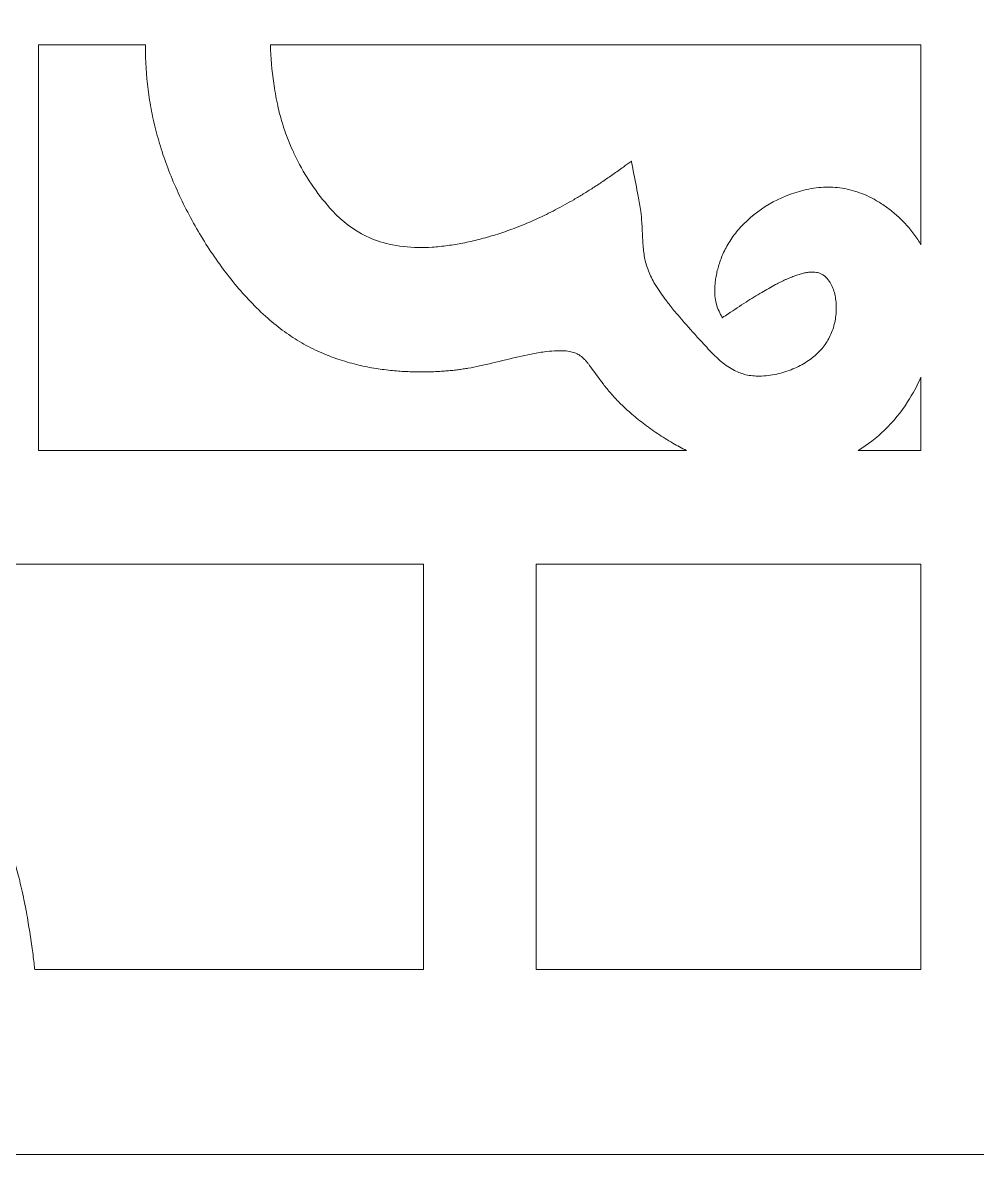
# Model space of a CAD drawing. Header units: centimetres. Extents: x -10 to 9.2, y -12 to 12.7.
# Drawn here: x 1.85 to 4.6, y -11.982 to -8.722 of the extents above; entities that cross this region are included whole.
import ezdxf

# ---------------------------------------------------------------- set-up
doc = ezdxf.new("R2010")
doc.units = ezdxf.units.CM
doc.header["$MEASUREMENT"] = 0
doc.layers.add('layer 1', color=7, linetype='Continuous')

msp = doc.modelspace()

# ---------------------------------------------------------------- linework, layer by layer
at = {"layer": 'layer 1', "color": 242, "lineweight": 9}
for points, knots in [([(9.19904, 12.67695), (9.19904, 4.45748), (9.19904, -3.76202), (9.19904, -11.9815), (9.19904, -11.9815), (6.13291, -11.9815), (3.06675, -11.9815), (0.00061, -11.9815), (0.00061, -11.9815), (0.00061, -3.76202), (0.00061, 4.45748), (0.00061, 12.67695), (0.00061, 12.67695), (3.06675, 12.67695), (6.13291, 12.67695), (9.19904, 12.67695)], [0, 0, 0, 0, 0.2, 0.2, 0.2, 0.2, 0.4, 0.4, 0.4, 0.4, 0.6, 0.6, 0.6, 0.6, 1, 1, 1, 1]), ([(1.18213, -10.72234), (1.18901, -10.72018), (1.19601, -10.71826), (1.20299, -10.71653), (1.20299, -10.71653), (1.21381, -10.71391), (1.22472, -10.71183), (1.23572, -10.71032), (1.23572, -10.71032), (1.24678, -10.7088), (1.25788, -10.70787), (1.26902, -10.70752), (1.26902, -10.70752), (1.28765, -10.70691), (1.30625, -10.7078), (1.32469, -10.71023), (1.32469, -10.71023), (1.34853, -10.71335), (1.37217, -10.71795), (1.3955, -10.72397), (1.3955, -10.72397), (1.4433, -10.73636), (1.48974, -10.75334), (1.5343, -10.77475), (1.5343, -10.77475), (1.57164, -10.79268), (1.60664, -10.81491), (1.63884, -10.84108), (1.63884, -10.84108), (1.67193, -10.86797), (1.7013, -10.89894), (1.72643, -10.93349), (1.72643, -10.93349), (1.75488, -10.97262), (1.77877, -11.01474), (1.79773, -11.05929), (1.79773, -11.05929), (1.80575, -11.07813), (1.81304, -11.09729), (1.81943, -11.11674), (1.81943, -11.11674), (1.82704, -11.13968), (1.83379, -11.16284), (1.83977, -11.18625), (1.83977, -11.18625), (1.84228, -11.19601), (1.84462, -11.20582), (1.84688, -11.21565), (1.84688, -11.21565), (1.84937, -11.22658), (1.85175, -11.23753), (1.85398, -11.24851), (1.85398, -11.24851), (1.85583, -11.25752), (1.85758, -11.26652), (1.85929, -11.27554), (1.85929, -11.27554), (1.86131, -11.28622), (1.86322, -11.29692), (1.86505, -11.30761), (1.86505, -11.30761), (1.86802, -11.32577), (1.87095, -11.34391), (1.87387, -11.36209), (1.87387, -11.36209), (1.8752, -11.37079), (1.87646, -11.37951), (1.87767, -11.38821), (1.87767, -11.38821), (1.87879, -11.39645), (1.87986, -11.40469), (1.88089, -11.41293), (1.88089, -11.41293), (1.88191, -11.42092), (1.88284, -11.42892), (1.88375, -11.43695), (1.88375, -11.43695), (1.88419, -11.44113), (1.88464, -11.4453), (1.88507, -11.44947), (1.88507, -11.44947), (2.25821, -11.44947), (2.63128, -11.44947), (3.00439, -11.44947), (3.00439, -11.44947), (3.00439, -11.0601), (3.00439, -10.67074), (3.00439, -10.28137), (3.00439, -10.28137), (2.53278, -10.28137), (2.06114, -10.28137), (1.58956, -10.28137), (1.58956, -10.28137), (1.58372, -10.28137), (1.57792, -10.28137), (1.57214, -10.28137), (1.57214, -10.28137), (1.57187, -10.28137), (1.5716, -10.28137), (1.57132, -10.28137), (1.57132, -10.28137), (1.57132, -10.28108), (1.57132, -10.2808), (1.57132, -10.28053), (1.57132, -10.28053), (1.57132, -10.2747), (1.57132, -10.26885), (1.57132, -10.26301), (1.57132, -10.26301), (1.57132, -10.24422), (1.57132, -10.22542), (1.57132, -10.20663), (1.57132, -10.20663), (1.57132, -10.12865), (1.57132, -10.05069), (1.57132, -9.97271), (1.57132, -9.97271), (1.57132, -9.57724), (1.57132, -9.18174), (1.57132, -8.78628), (1.57132, -8.78628), (1.20187, -8.78628), (0.83246, -8.78628), (0.46304, -8.78628), (0.46304, -8.78628), (0.46304, -9.19583), (0.46304, -9.6054), (0.46304, -10.01495), (0.46304, -10.01495), (0.46613, -10.01529), (0.46921, -10.01563), (0.47233, -10.01599), (0.47233, -10.01599), (0.48028, -10.01689), (0.48823, -10.01784), (0.49619, -10.01884), (0.49619, -10.01884), (0.50435, -10.01989), (0.51256, -10.02097), (0.52073, -10.02212), (0.52073, -10.02212), (0.52933, -10.02332), (0.53788, -10.02456), (0.54647, -10.02588), (0.54647, -10.02588), (0.56453, -10.02883), (0.58256, -10.0318), (0.60059, -10.03475), (0.60059, -10.03475), (0.61129, -10.03663), (0.62194, -10.03858), (0.63262, -10.0406), (0.63262, -10.0406), (0.6416, -10.04231), (0.65058, -10.04408), (0.65949, -10.04593), (0.65949, -10.04593), (0.67041, -10.04819), (0.68125, -10.05059), (0.69212, -10.05309), (0.69212, -10.05309), (0.70189, -10.05537), (0.71162, -10.05774), (0.72134, -10.06026), (0.72134, -10.06026), (0.74458, -10.06626), (0.76763, -10.07309), (0.79038, -10.08073), (0.79038, -10.08073), (0.80971, -10.08722), (0.82871, -10.09448), (0.84743, -10.10256), (0.84743, -10.10256), (0.8917, -10.12168), (0.93353, -10.14572), (0.97241, -10.17437), (0.97241, -10.17437), (1.00671, -10.19965), (1.03746, -10.22922), (1.06423, -10.26254), (1.06423, -10.26254), (1.09018, -10.29496), (1.11224, -10.33021), (1.13006, -10.3678), (1.13006, -10.3678), (1.15135, -10.41266), (1.1682, -10.45939), (1.1805, -10.50755), (1.1805, -10.50755), (1.18647, -10.531), (1.19106, -10.55479), (1.19415, -10.57881), (1.19415, -10.57881), (1.19656, -10.5974), (1.19747, -10.61612), (1.19685, -10.63486), (1.19685, -10.63486), (1.1965, -10.64608), (1.19559, -10.65726), (1.19407, -10.66838), (1.19407, -10.66838), (1.19257, -10.67946), (1.19051, -10.69045), (1.18792, -10.70132), (1.18792, -10.70132), (1.1862, -10.70838), (1.18429, -10.71539), (1.18213, -10.72234)], [0, 0, 0, 0, 0.0188679, 0.0188679, 0.0188679, 0.0188679, 0.0377358, 0.0377358, 0.0377358, 0.0377358, 0.0566038, 0.0566038, 0.0566038, 0.0566038, 0.0754717, 0.0754717, 0.0754717, 0.0754717, 0.0943396, 0.0943396, 0.0943396, 0.0943396, 0.1132075, 0.1132075, 0.1132075, 0.1132075, 0.1320755, 0.1320755, 0.1320755, 0.1320755, 0.1509434, 0.1509434, 0.1509434, 0.1509434, 0.1698113, 0.1698113, 0.1698113, 0.1698113, 0.1886792, 0.1886792, 0.1886792, 0.1886792, 0.2075472, 0.2075472, 0.2075472, 0.2075472, 0.2264151, 0.2264151, 0.2264151, 0.2264151, 0.245283, 0.245283, 0.245283, 0.245283, 0.2641509, 0.2641509, 0.2641509, 0.2641509, 0.2830189, 0.2830189, 0.2830189, 0.2830189, 0.3018868, 0.3018868, 0.3018868, 0.3018868, 0.3207547, 0.3207547, 0.3207547, 0.3207547, 0.3396226, 0.3396226, 0.3396226, 0.3396226, 0.3584906, 0.3584906, 0.3584906, 0.3584906, 0.3773585, 0.3773585, 0.3773585, 0.3773585, 0.3962264, 0.3962264, 0.3962264, 0.3962264, 0.4150943, 0.4150943, 0.4150943, 0.4150943, 0.4339623, 0.4339623, 0.4339623, 0.4339623, 0.4528302, 0.4528302, 0.4528302, 0.4528302, 0.4716981, 0.4716981, 0.4716981, 0.4716981, 0.490566, 0.490566, 0.490566, 0.490566, 0.509434, 0.509434, 0.509434, 0.509434, 0.5283019, 0.5283019, 0.5283019, 0.5283019, 0.5471698, 0.5471698, 0.5471698, 0.5471698, 0.5660377, 0.5660377, 0.5660377, 0.5660377, 0.5849057, 0.5849057, 0.5849057, 0.5849057, 0.6037736, 0.6037736, 0.6037736, 0.6037736, 0.6226415, 0.6226415, 0.6226415, 0.6226415, 0.6415094, 0.6415094, 0.6415094, 0.6415094, 0.6603774, 0.6603774, 0.6603774, 0.6603774, 0.6792453, 0.6792453, 0.6792453, 0.6792453, 0.6981132, 0.6981132, 0.6981132, 0.6981132, 0.7169811, 0.7169811, 0.7169811, 0.7169811, 0.7358491, 0.7358491, 0.7358491, 0.7358491, 0.754717, 0.754717, 0.754717, 0.754717, 0.7735849, 0.7735849, 0.7735849, 0.7735849, 0.7924528, 0.7924528, 0.7924528, 0.7924528, 0.8113208, 0.8113208, 0.8113208, 0.8113208, 0.8301887, 0.8301887, 0.8301887, 0.8301887, 0.8490566, 0.8490566, 0.8490566, 0.8490566, 0.8679245, 0.8679245, 0.8679245, 0.8679245, 0.8867925, 0.8867925, 0.8867925, 0.8867925, 0.9056604, 0.9056604, 0.9056604, 0.9056604, 0.9245283, 0.9245283, 0.9245283, 0.9245283, 0.9433962, 0.9433962, 0.9433962, 0.9433962, 0.9622642, 0.9622642, 0.9622642, 0.9622642, 1, 1, 1, 1]), ([(3.76189, -9.95438), (3.74856, -9.94762), (3.73541, -9.9405), (3.72246, -9.93299), (3.72246, -9.93299), (3.70761, -9.92434), (3.69303, -9.91524), (3.67874, -9.90569), (3.67874, -9.90569), (3.66453, -9.89616), (3.65063, -9.88617), (3.63706, -9.87576), (3.63706, -9.87576), (3.6307, -9.8709), (3.62448, -9.86597), (3.61829, -9.86091), (3.61829, -9.86091), (3.61237, -9.85607), (3.60651, -9.85114), (3.60074, -9.8461), (3.60074, -9.8461), (3.59519, -9.84122), (3.58966, -9.83628), (3.58426, -9.83123), (3.58426, -9.83123), (3.57927, -9.82656), (3.57432, -9.82181), (3.56948, -9.81698), (3.56948, -9.81698), (3.56505, -9.8125), (3.56068, -9.80795), (3.55636, -9.80334), (3.55636, -9.80334), (3.55203, -9.79872), (3.54785, -9.79401), (3.54371, -9.78925), (3.54371, -9.78925), (3.5402, -9.78521), (3.53673, -9.7811), (3.53333, -9.77693), (3.53333, -9.77693), (3.52975, -9.77252), (3.5262, -9.76806), (3.52273, -9.76355), (3.52273, -9.76355), (3.52012, -9.76019), (3.51755, -9.75681), (3.51501, -9.7534), (3.51501, -9.7534), (3.51178, -9.74905), (3.50858, -9.74466), (3.50542, -9.74026), (3.50542, -9.74026), (3.50056, -9.73345), (3.49565, -9.72664), (3.49077, -9.71984), (3.49077, -9.71984), (3.48825, -9.71633), (3.48564, -9.71285), (3.48302, -9.7094), (3.48302, -9.7094), (3.48136, -9.70718), (3.47964, -9.70499), (3.4779, -9.70283), (3.4779, -9.70283), (3.47572, -9.70018), (3.47348, -9.69758), (3.47119, -9.69505), (3.47119, -9.69505), (3.46947, -9.69311), (3.46766, -9.69126), (3.4658, -9.68947), (3.4658, -9.68947), (3.46183, -9.68561), (3.45749, -9.68217), (3.45286, -9.67919), (3.45286, -9.67919), (3.44894, -9.67665), (3.44472, -9.67457), (3.44038, -9.67299), (3.44038, -9.67299), (3.43559, -9.67121), (3.43071, -9.66992), (3.42565, -9.66909), (3.42565, -9.66909), (3.41808, -9.66785), (3.41045, -9.66713), (3.40275, -9.66691), (3.40275, -9.66691), (3.39572, -9.66674), (3.3887, -9.66688), (3.38167, -9.66732), (3.38167, -9.66732), (3.37213, -9.66794), (3.36258, -9.66889), (3.35307, -9.67016), (3.35307, -9.67016), (3.34006, -9.67187), (3.32718, -9.67408), (3.31435, -9.67671), (3.31435, -9.67671), (3.28994, -9.68175), (3.26565, -9.68722), (3.24144, -9.69317), (3.24144, -9.69317), (3.21646, -9.69931), (3.19144, -9.70518), (3.16635, -9.71077), (3.16635, -9.71077), (3.15548, -9.71322), (3.14455, -9.71537), (3.13359, -9.71725), (3.13359, -9.71725), (3.12871, -9.71806), (3.1238, -9.71886), (3.11886, -9.71959), (3.11886, -9.71959), (3.11406, -9.72033), (3.1092, -9.72099), (3.1044, -9.72163), (3.1044, -9.72163), (3.09924, -9.72229), (3.09407, -9.7229), (3.08887, -9.72346), (3.08887, -9.72346), (3.08362, -9.72403), (3.07838, -9.72454), (3.07313, -9.72499), (3.07313, -9.72499), (3.06758, -9.72548), (3.06201, -9.72588), (3.05644, -9.72625), (3.05644, -9.72625), (3.05069, -9.72663), (3.04487, -9.72692), (3.0391, -9.72719), (3.0391, -9.72719), (3.03304, -9.72743), (3.02703, -9.72763), (3.02093, -9.72777), (3.02093, -9.72777), (3.01455, -9.72791), (3.00815, -9.728), (3.00173, -9.72801), (3.00173, -9.72801), (2.9947, -9.72804), (2.98767, -9.72797), (2.98064, -9.72784), (2.98064, -9.72784), (2.97394, -9.72772), (2.96718, -9.72752), (2.96046, -9.72724), (2.96046, -9.72724), (2.95285, -9.72692), (2.94524, -9.7265), (2.93767, -9.72601), (2.93767, -9.72601), (2.93031, -9.7255), (2.92301, -9.72489), (2.91565, -9.72421), (2.91565, -9.72421), (2.90756, -9.72345), (2.89948, -9.72254), (2.89138, -9.72151), (2.89138, -9.72151), (2.88359, -9.72052), (2.87576, -9.71942), (2.86797, -9.71816), (2.86797, -9.71816), (2.85945, -9.71682), (2.85102, -9.71531), (2.84258, -9.71366), (2.84258, -9.71366), (2.83439, -9.71205), (2.82619, -9.71029), (2.81803, -9.70837), (2.81803, -9.70837), (2.79995, -9.7041), (2.78207, -9.69909), (2.7644, -9.69332), (2.7644, -9.69332), (2.74748, -9.68777), (2.73075, -9.68148), (2.71439, -9.67446), (2.71439, -9.67446), (2.69596, -9.66653), (2.67796, -9.65769), (2.66044, -9.64792), (2.66044, -9.64792), (2.64318, -9.6383), (2.62643, -9.62777), (2.61031, -9.6164), (2.61031, -9.6164), (2.59372, -9.60471), (2.57773, -9.59222), (2.5624, -9.57892), (2.5624, -9.57892), (2.54485, -9.56376), (2.52798, -9.54782), (2.51181, -9.53119), (2.51181, -9.53119), (2.49644, -9.51535), (2.48163, -9.49896), (2.46748, -9.48203), (2.46748, -9.48203), (2.45192, -9.46349), (2.43702, -9.44446), (2.42276, -9.42495), (2.42276, -9.42495), (2.39508, -9.38714), (2.36967, -9.34777), (2.3466, -9.30697), (2.3466, -9.30697), (2.32336, -9.26591), (2.30248, -9.22356), (2.2841, -9.18006), (2.2841, -9.18006), (2.27527, -9.15919), (2.26708, -9.13803), (2.25954, -9.11664), (2.25954, -9.11664), (2.25237, -9.09629), (2.24586, -9.07572), (2.23998, -9.05493), (2.23998, -9.05493), (2.23415, -9.03426), (2.22902, -9.01339), (2.22457, -8.99238), (2.22457, -8.99238), (2.22019, -8.97168), (2.2165, -8.95082), (2.2135, -8.92988), (2.2135, -8.92988), (2.20766, -8.8891), (2.2045, -8.84803), (2.20402, -8.80684), (2.20402, -8.80684), (2.20397, -8.79998), (2.20392, -8.79312), (2.20398, -8.78628), (2.20398, -8.78628), (2.10136, -8.78628), (1.99874, -8.78628), (1.8961, -8.78628), (1.8961, -8.78628), (1.8961, -9.17563), (1.8961, -9.56501), (1.8961, -9.95438), (1.8961, -9.95438), (2.51802, -9.95438), (3.13998, -9.95438), (3.76189, -9.95438)], [0, 0, 0, 0, 0.015625, 0.015625, 0.015625, 0.015625, 0.03125, 0.03125, 0.03125, 0.03125, 0.046875, 0.046875, 0.046875, 0.046875, 0.0625, 0.0625, 0.0625, 0.0625, 0.078125, 0.078125, 0.078125, 0.078125, 0.09375, 0.09375, 0.09375, 0.09375, 0.109375, 0.109375, 0.109375, 0.109375, 0.125, 0.125, 0.125, 0.125, 0.140625, 0.140625, 0.140625, 0.140625, 0.15625, 0.15625, 0.15625, 0.15625, 0.171875, 0.171875, 0.171875, 0.171875, 0.1875, 0.1875, 0.1875, 0.1875, 0.203125, 0.203125, 0.203125, 0.203125, 0.21875, 0.21875, 0.21875, 0.21875, 0.234375, 0.234375, 0.234375, 0.234375, 0.25, 0.25, 0.25, 0.25, 0.265625, 0.265625, 0.265625, 0.265625, 0.28125, 0.28125, 0.28125, 0.28125, 0.296875, 0.296875, 0.296875, 0.296875, 0.3125, 0.3125, 0.3125, 0.3125, 0.328125, 0.328125, 0.328125, 0.328125, 0.34375, 0.34375, 0.34375, 0.34375, 0.359375, 0.359375, 0.359375, 0.359375, 0.375, 0.375, 0.375, 0.375, 0.390625, 0.390625, 0.390625, 0.390625, 0.40625, 0.40625, 0.40625, 0.40625, 0.421875, 0.421875, 0.421875, 0.421875, 0.4375, 0.4375, 0.4375, 0.4375, 0.453125, 0.453125, 0.453125, 0.453125, 0.46875, 0.46875, 0.46875, 0.46875, 0.484375, 0.484375, 0.484375, 0.484375, 0.5, 0.5, 0.5, 0.5, 0.515625, 0.515625, 0.515625, 0.515625, 0.53125, 0.53125, 0.53125, 0.53125, 0.546875, 0.546875, 0.546875, 0.546875, 0.5625, 0.5625, 0.5625, 0.5625, 0.578125, 0.578125, 0.578125, 0.578125, 0.59375, 0.59375, 0.59375, 0.59375, 0.609375, 0.609375, 0.609375, 0.609375, 0.625, 0.625, 0.625, 0.625, 0.640625, 0.640625, 0.640625, 0.640625, 0.65625, 0.65625, 0.65625, 0.65625, 0.671875, 0.671875, 0.671875, 0.671875, 0.6875, 0.6875, 0.6875, 0.6875, 0.703125, 0.703125, 0.703125, 0.703125, 0.71875, 0.71875, 0.71875, 0.71875, 0.734375, 0.734375, 0.734375, 0.734375, 0.75, 0.75, 0.75, 0.75, 0.765625, 0.765625, 0.765625, 0.765625, 0.78125, 0.78125, 0.78125, 0.78125, 0.796875, 0.796875, 0.796875, 0.796875, 0.8125, 0.8125, 0.8125, 0.8125, 0.828125, 0.828125, 0.828125, 0.828125, 0.84375, 0.84375, 0.84375, 0.84375, 0.859375, 0.859375, 0.859375, 0.859375, 0.875, 0.875, 0.875, 0.875, 0.890625, 0.890625, 0.890625, 0.890625, 0.90625, 0.90625, 0.90625, 0.90625, 0.921875, 0.921875, 0.921875, 0.921875, 0.9375, 0.9375, 0.9375, 0.9375, 0.953125, 0.953125, 0.953125, 0.953125, 0.96875, 0.96875, 0.96875, 0.96875, 1, 1, 1, 1]), ([(3.79325, -9.62772), (3.80528, -9.64079), (3.81734, -9.65389), (3.82937, -9.66696), (3.82937, -9.66696), (3.83558, -9.6734), (3.84194, -9.67969), (3.84844, -9.68583), (3.84844, -9.68583), (3.8532, -9.69034), (3.85809, -9.69468), (3.86309, -9.69886), (3.86309, -9.69886), (3.87469, -9.70855), (3.88732, -9.71698), (3.90068, -9.72401), (3.90068, -9.72401), (3.91106, -9.72945), (3.92202, -9.73348), (3.93344, -9.73605), (3.93344, -9.73605), (3.94616, -9.73892), (3.95919, -9.74025), (3.97223, -9.73997), (3.97223, -9.73997), (3.98898, -9.73961), (4.00563, -9.73762), (4.022, -9.73405), (4.022, -9.73405), (4.03801, -9.73051), (4.05363, -9.72562), (4.06878, -9.71942), (4.06878, -9.71942), (4.08281, -9.71367), (4.09619, -9.70665), (4.10893, -9.69842), (4.10893, -9.69842), (4.12104, -9.6906), (4.13224, -9.68151), (4.14242, -9.67129), (4.14242, -9.67129), (4.15176, -9.66194), (4.15996, -9.65161), (4.16694, -9.64039), (4.16694, -9.64039), (4.17377, -9.62938), (4.17936, -9.61767), (4.1835, -9.60538), (4.1835, -9.60538), (4.18788, -9.59259), (4.19081, -9.57938), (4.19225, -9.56591), (4.19225, -9.56591), (4.19382, -9.55133), (4.19382, -9.53669), (4.19219, -9.52211), (4.19219, -9.52211), (4.19088, -9.50991), (4.188, -9.49801), (4.18364, -9.48657), (4.18364, -9.48657), (4.17929, -9.47508), (4.17274, -9.46471), (4.16433, -9.45585), (4.16433, -9.45585), (4.15851, -9.44975), (4.15136, -9.44534), (4.14334, -9.44288), (4.14334, -9.44288), (4.14101, -9.44214), (4.13862, -9.44161), (4.13623, -9.44123), (4.13623, -9.44123), (4.13344, -9.44077), (4.13057, -9.44049), (4.12776, -9.44039), (4.12776, -9.44039), (4.12476, -9.44029), (4.12176, -9.44035), (4.11877, -9.44058), (4.11877, -9.44058), (4.11512, -9.44084), (4.11141, -9.44128), (4.10775, -9.4419), (4.10775, -9.4419), (4.104, -9.44255), (4.10027, -9.44333), (4.09659, -9.44426), (4.09659, -9.44426), (4.09202, -9.44541), (4.08747, -9.44671), (4.08299, -9.44815), (4.08299, -9.44815), (4.08072, -9.4489), (4.07848, -9.44966), (4.07622, -9.45047), (4.07622, -9.45047), (4.07373, -9.45133), (4.07124, -9.45226), (4.06876, -9.45321), (4.06876, -9.45321), (4.06628, -9.45417), (4.06384, -9.45514), (4.06136, -9.45618), (4.06136, -9.45618), (4.05866, -9.45728), (4.056, -9.45842), (4.05331, -9.45959), (4.05331, -9.45959), (4.05065, -9.46078), (4.04796, -9.46197), (4.0453, -9.4632), (4.0453, -9.4632), (4.04239, -9.46455), (4.03951, -9.46594), (4.0366, -9.46732), (4.0366, -9.46732), (4.0337, -9.46874), (4.03085, -9.47016), (4.02799, -9.47162), (4.02799, -9.47162), (4.02493, -9.47317), (4.02189, -9.47473), (4.01886, -9.47634), (4.01886, -9.47634), (4.00548, -9.48383), (3.9921, -9.49135), (3.97876, -9.49883), (3.97876, -9.49883), (3.96366, -9.50816), (3.94859, -9.51749), (3.93349, -9.52681), (3.93349, -9.52681), (3.91642, -9.53807), (3.89938, -9.54935), (3.88234, -9.56061), (3.88234, -9.56061), (3.87684, -9.56424), (3.87133, -9.56789), (3.86579, -9.57153), (3.86579, -9.57153), (3.86554, -9.5717), (3.86528, -9.57187), (3.86502, -9.57204), (3.86502, -9.57204), (3.86489, -9.57177), (3.86478, -9.57149), (3.86465, -9.57121), (3.86465, -9.57121), (3.86175, -9.56523), (3.85885, -9.55927), (3.85598, -9.55331), (3.85598, -9.55331), (3.85274, -9.54662), (3.8502, -9.53967), (3.84828, -9.53249), (3.84828, -9.53249), (3.8462, -9.52471), (3.84482, -9.51674), (3.84409, -9.50868), (3.84409, -9.50868), (3.8437, -9.50447), (3.84348, -9.50026), (3.84343, -9.49601), (3.84343, -9.49601), (3.84339, -9.49142), (3.84348, -9.48682), (3.84372, -9.48223), (3.84372, -9.48223), (3.84402, -9.47754), (3.84445, -9.47286), (3.845, -9.4682), (3.845, -9.4682), (3.84565, -9.46304), (3.84642, -9.4579), (3.84737, -9.45278), (3.84737, -9.45278), (3.84837, -9.44723), (3.84955, -9.44171), (3.8509, -9.43621), (3.8509, -9.43621), (3.85224, -9.43073), (3.85372, -9.42531), (3.85539, -9.4199), (3.85539, -9.4199), (3.85727, -9.41383), (3.85933, -9.40781), (3.8616, -9.40186), (3.8616, -9.40186), (3.86385, -9.39595), (3.86631, -9.39012), (3.86899, -9.38438), (3.86899, -9.38438), (3.87485, -9.37162), (3.88169, -9.35936), (3.88942, -9.34763), (3.88942, -9.34763), (3.8936, -9.34124), (3.89809, -9.33502), (3.90281, -9.32898), (3.90281, -9.32898), (3.90761, -9.32286), (3.91265, -9.31695), (3.91793, -9.31123), (3.91793, -9.31123), (3.94199, -9.28514), (3.96963, -9.2629), (4.00023, -9.245), (4.00023, -9.245), (4.03153, -9.22666), (4.06513, -9.21305), (4.10033, -9.20445), (4.10033, -9.20445), (4.11895, -9.19987), (4.13796, -9.19711), (4.1571, -9.19615), (4.1571, -9.19615), (4.17504, -9.19526), (4.193, -9.19621), (4.21078, -9.19899), (4.21078, -9.19899), (4.22031, -9.2005), (4.22977, -9.20251), (4.23908, -9.20505), (4.23908, -9.20505), (4.24864, -9.20765), (4.25805, -9.21078), (4.2673, -9.21435), (4.2673, -9.21435), (4.27684, -9.21811), (4.28625, -9.22233), (4.29533, -9.22707), (4.29533, -9.22707), (4.30509, -9.2321), (4.31453, -9.23761), (4.32373, -9.24357), (4.32373, -9.24357), (4.33358, -9.24993), (4.34304, -9.25678), (4.35222, -9.26409), (4.35222, -9.26409), (4.3615, -9.27148), (4.3704, -9.27934), (4.37893, -9.2876), (4.37893, -9.2876), (4.38822, -9.2966), (4.39704, -9.30611), (4.40535, -9.31609), (4.40535, -9.31609), (4.41348, -9.32585), (4.4211, -9.33605), (4.42813, -9.34667), (4.42813, -9.34667), (4.43136, -9.35151), (4.43445, -9.35647), (4.43743, -9.36152), (4.43743, -9.36152), (4.43743, -9.16976), (4.43743, -8.97801), (4.43743, -8.78628), (4.43743, -8.78628), (3.81284, -8.78628), (3.18825, -8.78628), (2.56366, -8.78628), (2.56366, -8.78628), (2.56485, -8.82307), (2.56802, -8.85975), (2.57322, -8.89619), (2.57322, -8.89619), (2.57605, -8.91616), (2.57954, -8.93603), (2.5837, -8.95577), (2.5837, -8.95577), (2.58716, -8.97229), (2.59127, -8.98866), (2.59604, -9.00486), (2.59604, -9.00486), (2.59884, -9.01441), (2.60183, -9.02389), (2.60511, -9.0333), (2.60511, -9.0333), (2.60836, -9.04273), (2.61183, -9.05208), (2.6155, -9.06133), (2.6155, -9.06133), (2.61946, -9.07123), (2.62367, -9.08105), (2.62811, -9.09073), (2.62811, -9.09073), (2.63275, -9.10089), (2.63762, -9.11092), (2.6427, -9.12082), (2.6427, -9.12082), (2.66957, -9.17301), (2.70307, -9.22111), (2.74264, -9.2643), (2.74264, -9.2643), (2.77037, -9.29455), (2.80316, -9.31911), (2.83995, -9.33707), (2.83995, -9.33707), (2.86082, -9.34727), (2.88277, -9.35492), (2.90543, -9.35991), (2.90543, -9.35991), (2.93292, -9.36593), (2.9609, -9.36919), (2.98906, -9.36963), (2.98906, -9.36963), (3.00253, -9.36983), (3.01594, -9.36953), (3.02936, -9.36867), (3.02936, -9.36867), (3.0445, -9.36772), (3.05955, -9.36621), (3.07459, -9.36417), (3.07459, -9.36417), (3.089, -9.36221), (3.10334, -9.35984), (3.11759, -9.35702), (3.11759, -9.35702), (3.13358, -9.35386), (3.14944, -9.35027), (3.16521, -9.34626), (3.16521, -9.34626), (3.1811, -9.34222), (3.19685, -9.33774), (3.21248, -9.33289), (3.21248, -9.33289), (3.22826, -9.32797), (3.24394, -9.32263), (3.25946, -9.31691), (3.25946, -9.31691), (3.26759, -9.31391), (3.27571, -9.3108), (3.28373, -9.30761), (3.28373, -9.30761), (3.29198, -9.30432), (3.30015, -9.30091), (3.30831, -9.29741), (3.30831, -9.29741), (3.31664, -9.29385), (3.32496, -9.29015), (3.33319, -9.28633), (3.33319, -9.28633), (3.34173, -9.28243), (3.35018, -9.27839), (3.35863, -9.27425), (3.35863, -9.27425), (3.36723, -9.27001), (3.37582, -9.26569), (3.38432, -9.26123), (3.38432, -9.26123), (3.39318, -9.25661), (3.40199, -9.25188), (3.4107, -9.24705), (3.4107, -9.24705), (3.41965, -9.24212), (3.42855, -9.23709), (3.43732, -9.23194), (3.43732, -9.23194), (3.44658, -9.22655), (3.45576, -9.22106), (3.46484, -9.21548), (3.46484, -9.21548), (3.47416, -9.20979), (3.48337, -9.20398), (3.49256, -9.1981), (3.49256, -9.1981), (3.5022, -9.1919), (3.51178, -9.1856), (3.52129, -9.17918), (3.52129, -9.17918), (3.531, -9.17268), (3.54061, -9.16607), (3.55016, -9.15936), (3.55016, -9.15936), (3.56028, -9.15228), (3.57032, -9.1451), (3.58029, -9.13782), (3.58029, -9.13782), (3.58765, -9.13247), (3.59496, -9.12713), (3.60228, -9.12177), (3.60228, -9.12177), (3.60264, -9.12153), (3.60298, -9.12129), (3.60334, -9.12103), (3.60334, -9.12103), (3.6034, -9.12144), (3.60349, -9.12187), (3.60357, -9.12228), (3.60357, -9.12228), (3.60534, -9.13122), (3.60708, -9.14017), (3.60885, -9.14911), (3.60885, -9.14911), (3.61358, -9.1733), (3.61836, -9.19749), (3.62309, -9.22168), (3.62309, -9.22168), (3.62579, -9.23625), (3.62816, -9.25088), (3.6302, -9.26554), (3.6302, -9.26554), (3.63167, -9.27628), (3.6328, -9.28708), (3.63356, -9.29789), (3.63356, -9.29789), (3.63379, -9.30104), (3.634, -9.30418), (3.63415, -9.30733), (3.63415, -9.30733), (3.63459, -9.31694), (3.63503, -9.32654), (3.63542, -9.33615), (3.63542, -9.33615), (3.63571, -9.34394), (3.63611, -9.35174), (3.63662, -9.35951), (3.63662, -9.35951), (3.63693, -9.36424), (3.63731, -9.36898), (3.63783, -9.3737), (3.63783, -9.3737), (3.63854, -9.38052), (3.63949, -9.38732), (3.64066, -9.39409), (3.64066, -9.39409), (3.64169, -9.39992), (3.64292, -9.40573), (3.64439, -9.4115), (3.64439, -9.4115), (3.64612, -9.41826), (3.64815, -9.42495), (3.65052, -9.43152), (3.65052, -9.43152), (3.65286, -9.43812), (3.65555, -9.44459), (3.65849, -9.45093), (3.65849, -9.45093), (3.66155, -9.45742), (3.66487, -9.46376), (3.66848, -9.46999), (3.66848, -9.46999), (3.67313, -9.47811), (3.67806, -9.48606), (3.6833, -9.49383), (3.6833, -9.49383), (3.6879, -9.50077), (3.69269, -9.50758), (3.69763, -9.51426), (3.69763, -9.51426), (3.70379, -9.52267), (3.71016, -9.53094), (3.71666, -9.53911), (3.71666, -9.53911), (3.72488, -9.54948), (3.73337, -9.55966), (3.74202, -9.56968), (3.74202, -9.56968), (3.75889, -9.5892), (3.77596, -9.60856), (3.79325, -9.62772)], [0, 0, 0, 0, 0.008547, 0.008547, 0.008547, 0.008547, 0.017094, 0.017094, 0.017094, 0.017094, 0.025641, 0.025641, 0.025641, 0.025641, 0.034188, 0.034188, 0.034188, 0.034188, 0.042735, 0.042735, 0.042735, 0.042735, 0.0512821, 0.0512821, 0.0512821, 0.0512821, 0.0598291, 0.0598291, 0.0598291, 0.0598291, 0.0683761, 0.0683761, 0.0683761, 0.0683761, 0.0769231, 0.0769231, 0.0769231, 0.0769231, 0.0854701, 0.0854701, 0.0854701, 0.0854701, 0.0940171, 0.0940171, 0.0940171, 0.0940171, 0.1025641, 0.1025641, 0.1025641, 0.1025641, 0.1111111, 0.1111111, 0.1111111, 0.1111111, 0.1196581, 0.1196581, 0.1196581, 0.1196581, 0.1282051, 0.1282051, 0.1282051, 0.1282051, 0.1367521, 0.1367521, 0.1367521, 0.1367521, 0.1452991, 0.1452991, 0.1452991, 0.1452991, 0.1538462, 0.1538462, 0.1538462, 0.1538462, 0.1623932, 0.1623932, 0.1623932, 0.1623932, 0.1709402, 0.1709402, 0.1709402, 0.1709402, 0.1794872, 0.1794872, 0.1794872, 0.1794872, 0.1880342, 0.1880342, 0.1880342, 0.1880342, 0.1965812, 0.1965812, 0.1965812, 0.1965812, 0.2051282, 0.2051282, 0.2051282, 0.2051282, 0.2136752, 0.2136752, 0.2136752, 0.2136752, 0.2222222, 0.2222222, 0.2222222, 0.2222222, 0.2307692, 0.2307692, 0.2307692, 0.2307692, 0.2393162, 0.2393162, 0.2393162, 0.2393162, 0.2478632, 0.2478632, 0.2478632, 0.2478632, 0.2564103, 0.2564103, 0.2564103, 0.2564103, 0.2649573, 0.2649573, 0.2649573, 0.2649573, 0.2735043, 0.2735043, 0.2735043, 0.2735043, 0.2820513, 0.2820513, 0.2820513, 0.2820513, 0.2905983, 0.2905983, 0.2905983, 0.2905983, 0.2991453, 0.2991453, 0.2991453, 0.2991453, 0.3076923, 0.3076923, 0.3076923, 0.3076923, 0.3162393, 0.3162393, 0.3162393, 0.3162393, 0.3247863, 0.3247863, 0.3247863, 0.3247863, 0.3333333, 0.3333333, 0.3333333, 0.3333333, 0.3418803, 0.3418803, 0.3418803, 0.3418803, 0.3504274, 0.3504274, 0.3504274, 0.3504274, 0.3589744, 0.3589744, 0.3589744, 0.3589744, 0.3675214, 0.3675214, 0.3675214, 0.3675214, 0.3760684, 0.3760684, 0.3760684, 0.3760684, 0.3846154, 0.3846154, 0.3846154, 0.3846154, 0.3931624, 0.3931624, 0.3931624, 0.3931624, 0.4017094, 0.4017094, 0.4017094, 0.4017094, 0.4102564, 0.4102564, 0.4102564, 0.4102564, 0.4188034, 0.4188034, 0.4188034, 0.4188034, 0.4273504, 0.4273504, 0.4273504, 0.4273504, 0.4358974, 0.4358974, 0.4358974, 0.4358974, 0.4444444, 0.4444444, 0.4444444, 0.4444444, 0.4529915, 0.4529915, 0.4529915, 0.4529915, 0.4615385, 0.4615385, 0.4615385, 0.4615385, 0.4700855, 0.4700855, 0.4700855, 0.4700855, 0.4786325, 0.4786325, 0.4786325, 0.4786325, 0.4871795, 0.4871795, 0.4871795, 0.4871795, 0.4957265, 0.4957265, 0.4957265, 0.4957265, 0.5042735, 0.5042735, 0.5042735, 0.5042735, 0.5128205, 0.5128205, 0.5128205, 0.5128205, 0.5213675, 0.5213675, 0.5213675, 0.5213675, 0.5299145, 0.5299145, 0.5299145, 0.5299145, 0.5384615, 0.5384615, 0.5384615, 0.5384615, 0.5470085, 0.5470085, 0.5470085, 0.5470085, 0.5555556, 0.5555556, 0.5555556, 0.5555556, 0.5641026, 0.5641026, 0.5641026, 0.5641026, 0.5726496, 0.5726496, 0.5726496, 0.5726496, 0.5811966, 0.5811966, 0.5811966, 0.5811966, 0.5897436, 0.5897436, 0.5897436, 0.5897436, 0.5982906, 0.5982906, 0.5982906, 0.5982906, 0.6068376, 0.6068376, 0.6068376, 0.6068376, 0.6153846, 0.6153846, 0.6153846, 0.6153846, 0.6239316, 0.6239316, 0.6239316, 0.6239316, 0.6324786, 0.6324786, 0.6324786, 0.6324786, 0.6410256, 0.6410256, 0.6410256, 0.6410256, 0.6495726, 0.6495726, 0.6495726, 0.6495726, 0.6581197, 0.6581197, 0.6581197, 0.6581197, 0.6666667, 0.6666667, 0.6666667, 0.6666667, 0.6752137, 0.6752137, 0.6752137, 0.6752137, 0.6837607, 0.6837607, 0.6837607, 0.6837607, 0.6923077, 0.6923077, 0.6923077, 0.6923077, 0.7008547, 0.7008547, 0.7008547, 0.7008547, 0.7094017, 0.7094017, 0.7094017, 0.7094017, 0.7179487, 0.7179487, 0.7179487, 0.7179487, 0.7264957, 0.7264957, 0.7264957, 0.7264957, 0.7350427, 0.7350427, 0.7350427, 0.7350427, 0.7435897, 0.7435897, 0.7435897, 0.7435897, 0.7521368, 0.7521368, 0.7521368, 0.7521368, 0.7606838, 0.7606838, 0.7606838, 0.7606838, 0.7692308, 0.7692308, 0.7692308, 0.7692308, 0.7777778, 0.7777778, 0.7777778, 0.7777778, 0.7863248, 0.7863248, 0.7863248, 0.7863248, 0.7948718, 0.7948718, 0.7948718, 0.7948718, 0.8034188, 0.8034188, 0.8034188, 0.8034188, 0.8119658, 0.8119658, 0.8119658, 0.8119658, 0.8205128, 0.8205128, 0.8205128, 0.8205128, 0.8290598, 0.8290598, 0.8290598, 0.8290598, 0.8376068, 0.8376068, 0.8376068, 0.8376068, 0.8461538, 0.8461538, 0.8461538, 0.8461538, 0.8547009, 0.8547009, 0.8547009, 0.8547009, 0.8632479, 0.8632479, 0.8632479, 0.8632479, 0.8717949, 0.8717949, 0.8717949, 0.8717949, 0.8803419, 0.8803419, 0.8803419, 0.8803419, 0.8888889, 0.8888889, 0.8888889, 0.8888889, 0.8974359, 0.8974359, 0.8974359, 0.8974359, 0.9059829, 0.9059829, 0.9059829, 0.9059829, 0.9145299, 0.9145299, 0.9145299, 0.9145299, 0.9230769, 0.9230769, 0.9230769, 0.9230769, 0.9316239, 0.9316239, 0.9316239, 0.9316239, 0.9401709, 0.9401709, 0.9401709, 0.9401709, 0.9487179, 0.9487179, 0.9487179, 0.9487179, 0.957265, 0.957265, 0.957265, 0.957265, 0.965812, 0.965812, 0.965812, 0.965812, 0.974359, 0.974359, 0.974359, 0.974359, 0.982906, 0.982906, 0.982906, 0.982906, 1, 1, 1, 1]), ([(4.25643, -9.95438), (4.3168, -9.95438), (4.37713, -9.95438), (4.43743, -9.95438), (4.43743, -9.95438), (4.43743, -9.88404), (4.43743, -9.81371), (4.43743, -9.74337), (4.43743, -9.74337), (4.42636, -9.76792), (4.41351, -9.7916), (4.39898, -9.81425), (4.39898, -9.81425), (4.38006, -9.84382), (4.35785, -9.87098), (4.3327, -9.89537), (4.3327, -9.89537), (4.30952, -9.91784), (4.284, -9.93761), (4.25643, -9.95438)], [0, 0, 0, 0, 0.1666667, 0.1666667, 0.1666667, 0.1666667, 0.3333333, 0.3333333, 0.3333333, 0.3333333, 0.5, 0.5, 0.5, 0.5, 0.6666667, 0.6666667, 0.6666667, 0.6666667, 1, 1, 1, 1]), ([(4.43743, -11.44947), (4.43743, -11.0601), (4.43743, -10.67074), (4.43743, -10.28137), (4.43743, -10.28137), (4.06802, -10.28137), (3.69855, -10.28137), (3.32915, -10.28137), (3.32915, -10.28137), (3.32915, -10.67074), (3.32915, -11.0601), (3.32915, -11.44947), (3.32915, -11.44947), (3.69855, -11.44947), (4.06802, -11.44947), (4.43743, -11.44947)], [0, 0, 0, 0, 0.2, 0.2, 0.2, 0.2, 0.4, 0.4, 0.4, 0.4, 0.6, 0.6, 0.6, 0.6, 1, 1, 1, 1])]:
    msp.add_open_spline(points, degree=3, knots=knots, dxfattribs=at)

doc.saveas('drawing.dxf')
